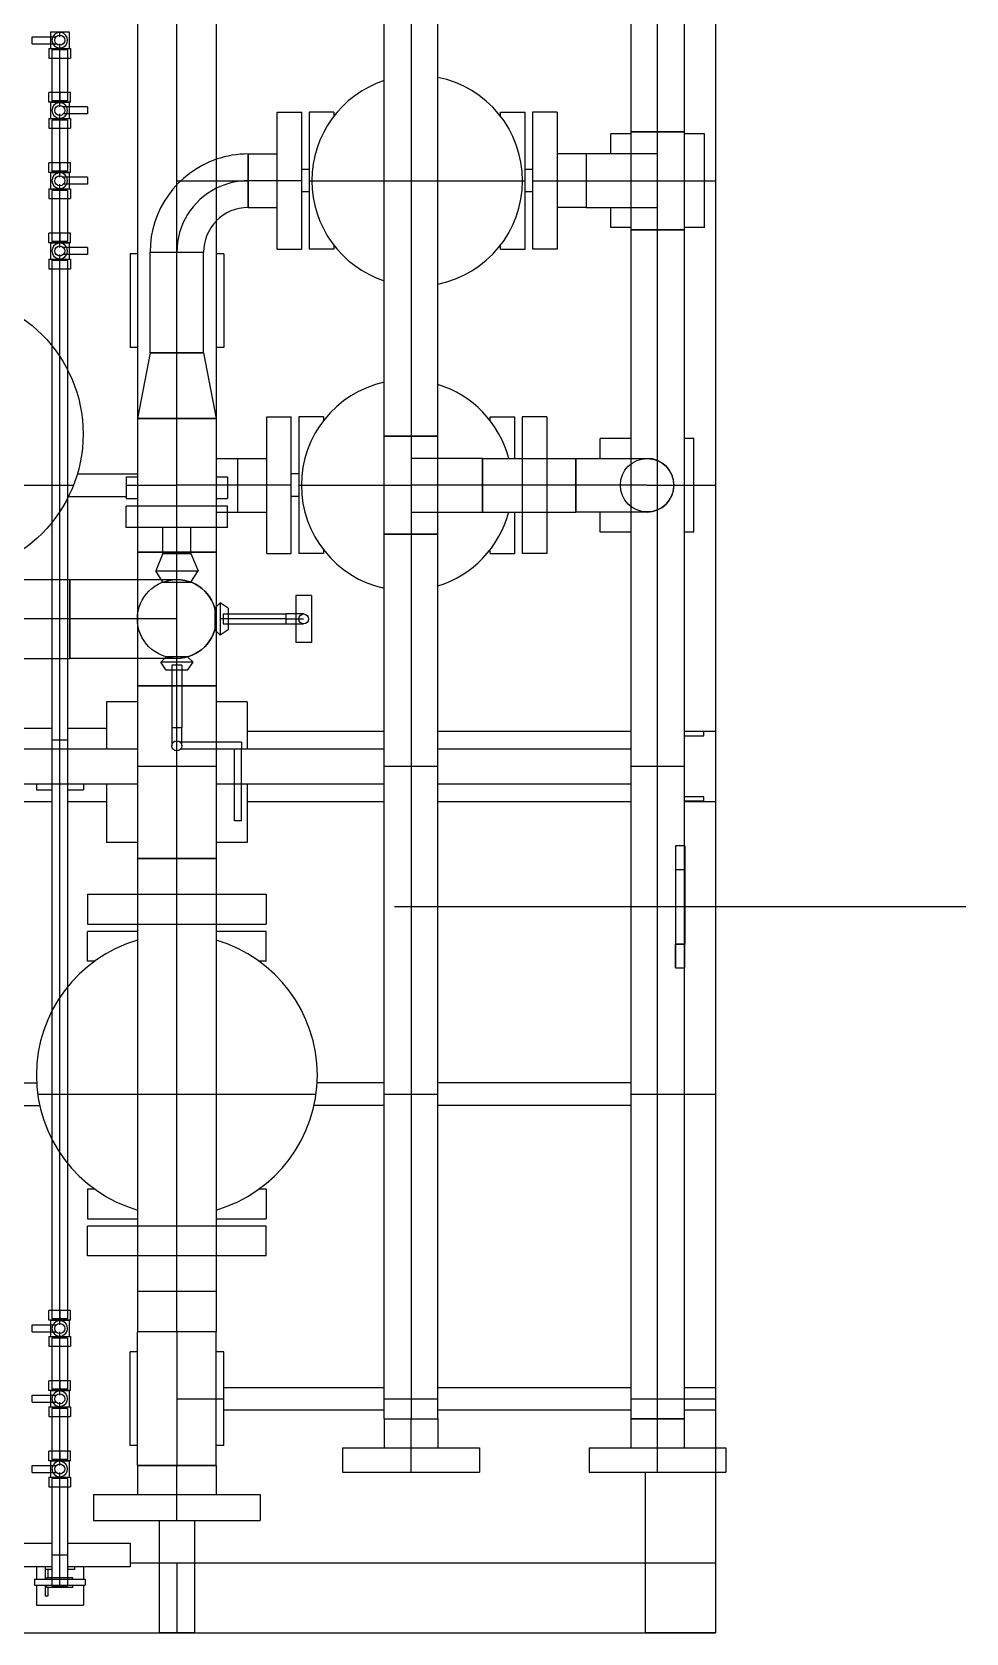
# Model space of a CAD drawing. Header units: inches. Extents: x 295136 to 296247, y 2627183 to 2627409.
# Drawn here: x 295232.843 to 295234.838, y 2627268.832 to 2627272.25 of the extents above; entities that cross this region are included whole.
import ezdxf

# ---------------------------------------------------------------- set-up
doc = ezdxf.new("R2010")
doc.units = ezdxf.units.IN
doc.header["$MEASUREMENT"] = 0
doc.layers.add('EQUIPMENT LAYOUT-EMBED 1_DWG$0$DwgTemplate', color=7, linetype='Continuous')
doc.layers.add('Layout', color=6, linetype='Continuous')

# ---------------------------------------------------------------- blocks, each defined once
blk = doc.blocks.new('A$C55974CAD')
at = {"layer": 'EQUIPMENT LAYOUT-EMBED 1_DWG$0$DwgTemplate', "color": 1, "lineweight": 25}
for p, q in [((38.1, 16.8), (38.1, 14)), ((39.9125, 16.0928), (39.9125, 15.2341)), ((39.9875, 16.0928), (39.9875, 15.2341)), ((39.226, 15.5658), (39.226, 15.4429)), ((39.274, 15.5658), (39.274, 15.4495)), ((39.875, 15.5), (39.875, 15.4167)), ((39.875, 15.3833), (39.875, 15.3)), ((40.526, 15.3812), (40.526, 15.2579)), ((40.574, 15.3623), (40.574, 15.2341)), ((38.25, 15.25), (38.25, 14)), ((38.1, 15.1125), (38.1, 15.1875)), ((38.3399, 15.1875), (38.1, 15.1875)), ((38.3399, 15.1125), (38.1, 15.1125)), ((38.576, 15.05), (38.576, 14.7071)), ((38.624, 15.05), (38.624, 14.7071)), ((39.9125, 15.0658), (39.9125, 14.7071)), ((39.9875, 15.0658), (39.9875, 14.7071)), ((40.526, 15.0199), (40.526, 15.0199)), ((40.574, 15.0199), (40.574, 15.0199)), ((39.875, 15), (39.875, 14.7071)), ((40.025, 15), (40.025, 14.7071)), ((40.526, 14.8896), (40.526, 14.9056)), ((40.574, 14.8896), (40.574, 14.9056)), ((41.176, 14.8673), (41.176, 14.8833)), ((41.224, 14.8673), (41.224, 14.8833)), ((39.226, 14.7071), (39.226, 14.8571)), ((39.274, 14.7071), (39.274, 14.8504)), ((39.65, 14.5928), (39.65, 14.685)), ((38.576, 14.5928), (38.576, 14.1807)), ((38.624, 14.5928), (38.624, 14.1807)), ((39.226, 14.1807), (39.226, 14.5928)), ((39.274, 14.1807), (39.274, 14.5928)), ((39.65, 14.1807), (39.65, 14.5928)), ((39.875, 14.5928), (39.875, 14.1807)), ((39.9125, 14.5928), (39.9125, 14.1807)), ((39.9875, 14.5928), (39.9875, 14.1807)), ((40.025, 14.5928), (40.025, 14.1807)), ((41.176, 14.3903), (41.176, 14.4063)), ((41.224, 14.3903), (41.224, 14.4063)), ((38.1, 14), (38.1, 14.15)), ((38.4429, 14.15), (38.1, 14.15)), ((39.65, 14.065), (39.65, 14.1807)), ((41.0954, 14.15), (41.0953, 14.15)), ((38.576, 14.0664), (38.576, 14)), ((38.624, 14.0664), (38.624, 14)), ((39.65, 13.465), (39.65, 14.065)), ((39.875, 14.0664), (39.875, 14)), ((39.876, 14.0664), (39.876, 14.025)), ((39.885, 14.025), (39.885, 14.0664)), ((40.015, 14.0664), (40.015, 14.025)), ((40.024, 14.025), (40.024, 14.0664)), ((40.025, 14.0664), (40.025, 14)), ((39.876, 14.025), (39.885, 14.025)), ((40.015, 14.025), (40.024, 14.025)), ((38.25, 14), (38.1, 14)), ((38.4429, 14), (38.1, 14)), ((47.7, 14), (38.4953, 14)), ((38.624, 14), (38.576, 14)), ((40.025, 14), (39.875, 14))]:
    blk.add_line(p, q, dxfattribs=at)
at = {"layer": 'EQUIPMENT LAYOUT-EMBED 1_DWG$0$DwgTemplate', "color": 7, "lineweight": 25}
for p, q in [((40.1804, 16.0928), (40.1804, 15.3786)), ((40.2645, 15.3786), (40.2645, 16.0928)), ((40.3486, 16.0928), (40.3486, 15.3786)), ((38.2017, 15.4539), (38.2017, 15.4)), ((38.2145, 15.4539), (38.2017, 15.4539)), ((38.2145, 15.4539), (38.2145, 15.4)), ((38.4425, 15.459), (38.4575, 15.459)), ((38.4425, 15.459), (38.4425, 15.4076)), ((38.4575, 15.459), (38.4575, 15.4076)), ((38.5925, 15.459), (38.6075, 15.459)), ((38.5925, 15.459), (38.5925, 15.4076)), ((38.6075, 15.459), (38.6075, 15.4076)), ((38.7425, 15.459), (38.7575, 15.459)), ((38.7425, 15.459), (38.7425, 15.4076)), ((38.7575, 15.459), (38.7575, 15.4076)), ((41.4925, 15.459), (41.5075, 15.459)), ((41.4925, 15.459), (41.4925, 15.4076)), ((41.5075, 15.459), (41.5075, 15.4076)), ((38.1968, 15.4), (38.1968, 15.4278)), ((38.1968, 15.4278), (38.2017, 15.4278)), ((38.2, 15.3833), (38.2, 15.4167)), ((38.2175, 15.4167), (38.2, 15.4167)), ((38.2145, 15.4278), (38.2175, 15.4278)), ((38.2175, 15.4), (38.2175, 15.4278)), ((38.4119, 15.4167), (38.2175, 15.4167)), ((38.4119, 15.423), (38.4119, 15.4)), ((38.4325, 15.423), (38.4119, 15.423)), ((38.4294, 15.4167), (38.4119, 15.4167)), ((38.4294, 15.3833), (38.4294, 15.4167)), ((38.4325, 15.423), (38.4325, 15.4)), ((38.4425, 15.4198), (38.4325, 15.4198)), ((38.4575, 15.4198), (38.4425, 15.4198)), ((38.4675, 15.4198), (38.4575, 15.4198)), ((38.4675, 15.4), (38.4675, 15.423)), ((38.4675, 15.423), (38.4881, 15.423)), ((38.4675, 15.4198), (38.4675, 15.4)), ((38.4706, 15.3833), (38.4706, 15.4167)), ((38.4881, 15.4167), (38.4706, 15.4167)), ((38.4881, 15.4), (38.4881, 15.423)), ((38.5619, 15.4167), (38.4881, 15.4167)), ((38.5619, 15.423), (38.5619, 15.4)), ((38.5825, 15.423), (38.5619, 15.423)), ((38.5794, 15.4167), (38.5619, 15.4167)), ((38.5794, 15.3833), (38.5794, 15.4167)), ((38.5825, 15.423), (38.5825, 15.4)), ((38.5925, 15.4198), (38.5825, 15.4198)), ((38.6075, 15.4198), (38.5925, 15.4198)), ((38.6175, 15.4198), (38.6075, 15.4198)), ((38.6175, 15.4), (38.6175, 15.423)), ((38.6175, 15.423), (38.6381, 15.423)), ((38.6175, 15.4198), (38.6175, 15.4)), ((38.6206, 15.3833), (38.6206, 15.4167)), ((38.6381, 15.4167), (38.6206, 15.4167)), ((38.6381, 15.4), (38.6381, 15.423)), ((38.7119, 15.4167), (38.6381, 15.4167)), ((38.7119, 15.423), (38.7119, 15.4)), ((38.7325, 15.423), (38.7119, 15.423)), ((38.7294, 15.4167), (38.7119, 15.4167)), ((38.7294, 15.3833), (38.7294, 15.4167)), ((38.7325, 15.423), (38.7325, 15.4)), ((38.7425, 15.4198), (38.7325, 15.4198)), ((38.7575, 15.4198), (38.7425, 15.4198)), ((38.7675, 15.4198), (38.7575, 15.4198)), ((38.7675, 15.4), (38.7675, 15.423)), ((38.7675, 15.423), (38.7881, 15.423)), ((38.7675, 15.4198), (38.7675, 15.4)), ((38.7706, 15.3833), (38.7706, 15.4167)), ((38.7881, 15.4167), (38.7706, 15.4167)), ((38.7881, 15.4), (38.7881, 15.423)), ((39.1534, 15.4167), (38.7881, 15.4167)), ((39.4282, 15.4167), (39.1534, 15.4167)), ((39.9125, 15.4167), (39.4282, 15.4167)), ((39.9875, 15.4167), (39.9125, 15.4167)), ((40.1804, 15.4167), (39.9875, 15.4167)), ((40.3486, 15.4167), (40.1804, 15.4167)), ((40.4706, 15.4167), (40.3486, 15.4167)), ((40.8478, 15.4167), (40.4706, 15.4167)), ((41.0119, 15.4167), (40.8478, 15.4167)), ((41.0119, 15.423), (41.0119, 15.4)), ((41.0325, 15.423), (41.0119, 15.423)), ((41.0294, 15.4167), (41.0119, 15.4167)), ((41.0294, 15.3833), (41.0294, 15.4167)), ((41.0325, 15.423), (41.0325, 15.4)), ((41.0675, 15.4198), (41.0325, 15.4198)), ((41.0675, 15.4), (41.0675, 15.423)), ((41.0675, 15.423), (41.0881, 15.423)), ((41.0675, 15.4198), (41.0675, 15.4)), ((41.0706, 15.3833), (41.0706, 15.4167)), ((41.0881, 15.4167), (41.0706, 15.4167)), ((41.0881, 15.4), (41.0881, 15.423)), ((41.1619, 15.4167), (41.0881, 15.4167)), ((41.1619, 15.423), (41.1619, 15.4)), ((41.1825, 15.423), (41.1619, 15.423)), ((41.1794, 15.4167), (41.1619, 15.4167)), ((41.1794, 15.3833), (41.1794, 15.4167)), ((41.1825, 15.423), (41.1825, 15.4)), ((41.2175, 15.4198), (41.1825, 15.4198)), ((41.2175, 15.4), (41.2175, 15.423)), ((41.2175, 15.423), (41.2381, 15.423)), ((41.2175, 15.4198), (41.2175, 15.4)), ((41.2206, 15.3833), (41.2206, 15.4167)), ((41.2381, 15.4167), (41.2206, 15.4167)), ((41.2381, 15.4), (41.2381, 15.423)), ((41.3119, 15.4167), (41.2381, 15.4167)), ((41.3119, 15.423), (41.3119, 15.4)), ((41.3325, 15.423), (41.3119, 15.423)), ((41.3294, 15.4167), (41.3119, 15.4167)), ((41.3294, 15.3833), (41.3294, 15.4167)), ((41.3325, 15.423), (41.3325, 15.4)), ((41.3675, 15.4198), (41.3325, 15.4198)), ((41.3675, 15.4), (41.3675, 15.423)), ((41.3675, 15.423), (41.3881, 15.423)), ((41.3675, 15.4198), (41.3675, 15.4)), ((41.3706, 15.3833), (41.3706, 15.4167)), ((41.3881, 15.4167), (41.3706, 15.4167)), ((41.3881, 15.4), (41.3881, 15.423)), ((41.4619, 15.4167), (41.3881, 15.4167)), ((41.4619, 15.423), (41.4619, 15.4)), ((41.4825, 15.423), (41.4619, 15.423)), ((41.4794, 15.4167), (41.4619, 15.4167)), ((41.4794, 15.3833), (41.4794, 15.4167)), ((41.4825, 15.423), (41.4825, 15.4)), ((41.4925, 15.4198), (41.4825, 15.4198)), ((41.5075, 15.4198), (41.4925, 15.4198)), ((41.5175, 15.4198), (41.5075, 15.4198)), ((41.5175, 15.4198), (41.5175, 15.4)), ((38.1968, 15.3722), (38.1968, 15.4)), ((38.2017, 15.4), (38.2, 15.4)), ((38.2, 15.4), (38.2175, 15.4)), ((38.2175, 15.3833), (38.2, 15.3833)), ((38.2017, 15.4), (38.2017, 15.346)), ((38.2145, 15.4), (38.2145, 15.346)), ((38.2175, 15.3722), (38.2175, 15.4)), ((38.2175, 15.4), (38.4119, 15.4)), ((38.4119, 15.3833), (38.2175, 15.3833)), ((38.4119, 15.4), (38.4294, 15.4)), ((38.4119, 15.4), (38.4294, 15.4)), ((38.4119, 15.4), (38.4119, 15.377)), ((38.4294, 15.3833), (38.4119, 15.3833)), ((38.4294, 15.4), (38.4325, 15.4)), ((38.4325, 15.4), (38.4393, 15.4)), ((38.4325, 15.4), (38.4325, 15.377)), ((38.4675, 15.3802), (38.4325, 15.3802)), ((38.4393, 15.4), (38.4425, 15.4)), ((38.4575, 15.4), (38.4607, 15.4)), ((38.4607, 15.4), (38.4675, 15.4)), ((38.4706, 15.4), (38.4675, 15.4)), ((38.4675, 15.4), (38.4675, 15.4)), ((38.4675, 15.4), (38.4675, 15.3802)), ((38.4675, 15.377), (38.4675, 15.4)), ((38.4706, 15.4), (38.4881, 15.4)), ((38.4881, 15.4), (38.4706, 15.4)), ((38.4881, 15.3833), (38.4706, 15.3833)), ((38.4881, 15.4), (38.5619, 15.4)), ((38.4881, 15.377), (38.4881, 15.4)), ((38.5619, 15.3833), (38.4881, 15.3833)), ((38.5619, 15.4), (38.5794, 15.4)), ((38.5619, 15.4), (38.5619, 15.377)), ((38.5619, 15.4), (38.5794, 15.4)), ((38.5794, 15.3833), (38.5619, 15.3833)), ((38.5794, 15.4), (38.5825, 15.4)), ((38.5825, 15.4), (38.5893, 15.4)), ((38.5825, 15.4), (38.5825, 15.377)), ((38.6175, 15.3802), (38.5825, 15.3802)), ((38.5893, 15.4), (38.5925, 15.4)), ((38.6075, 15.4), (38.6107, 15.4)), ((38.6107, 15.4), (38.6175, 15.4)), ((38.6175, 15.4), (38.6175, 15.4)), ((38.6206, 15.4), (38.6175, 15.4)), ((38.6175, 15.4), (38.6175, 15.3802)), ((38.6175, 15.377), (38.6175, 15.4)), ((38.6381, 15.4), (38.6206, 15.4)), ((38.6206, 15.4), (38.6381, 15.4)), ((38.6381, 15.3833), (38.6206, 15.3833)), ((38.6381, 15.377), (38.6381, 15.4)), ((38.6381, 15.4), (38.7119, 15.4)), ((38.7119, 15.3833), (38.6381, 15.3833)), ((38.7119, 15.4), (38.7294, 15.4)), ((38.7119, 15.4), (38.7119, 15.377)), ((38.7119, 15.4), (38.7294, 15.4)), ((38.7294, 15.3833), (38.7119, 15.3833)), ((38.7294, 15.4), (38.7325, 15.4)), ((38.7325, 15.4), (38.7393, 15.4)), ((38.7325, 15.4), (38.7325, 15.377)), ((38.7675, 15.3802), (38.7325, 15.3802)), ((38.7393, 15.4), (38.7425, 15.4)), ((38.7575, 15.4), (38.7607, 15.4)), ((38.7607, 15.4), (38.7675, 15.4)), ((38.7706, 15.4), (38.7675, 15.4)), ((38.7675, 15.4), (38.7675, 15.4)), ((38.7675, 15.4), (38.7675, 15.3802)), ((38.7675, 15.377), (38.7675, 15.4)), ((38.7881, 15.4), (38.7706, 15.4)), ((38.7706, 15.4), (38.7881, 15.4)), ((38.7881, 15.3833), (38.7706, 15.3833)), ((38.7881, 15.377), (38.7881, 15.4)), ((38.7881, 15.4), (39.125, 15.4)), ((39.1022, 15.3833), (38.7881, 15.3833)), ((39.4794, 15.3833), (39.1022, 15.3833)), ((39.125, 15.4), (39.4566, 15.4)), ((39.4566, 15.4), (39.9125, 15.4)), ((39.9125, 15.3833), (39.4794, 15.3833)), ((39.9125, 15.4), (39.9875, 15.4)), ((39.9875, 15.3833), (39.9125, 15.3833)), ((39.9875, 15.4), (40.1804, 15.4)), ((40.1804, 15.3833), (39.9875, 15.3833)), ((40.1804, 15.4), (40.3486, 15.4)), ((40.3486, 15.3833), (40.1804, 15.3833)), ((40.3486, 15.4), (40.4934, 15.4)), ((40.5218, 15.3833), (40.3486, 15.3833)), ((40.4934, 15.4), (40.825, 15.4)), ((40.7966, 15.3833), (40.5218, 15.3833)), ((41.0119, 15.3833), (40.7966, 15.3833)), ((40.825, 15.4), (41.0119, 15.4)), ((41.0119, 15.4), (41.0294, 15.4)), ((41.0119, 15.4), (41.0119, 15.377)), ((41.0119, 15.4), (41.0294, 15.4)), ((41.0294, 15.3833), (41.0119, 15.3833)), ((41.0294, 15.4), (41.0325, 15.4)), ((41.0325, 15.4), (41.0393, 15.4)), ((41.0325, 15.4), (41.0325, 15.377)), ((41.0425, 15.3802), (41.0325, 15.3802)), ((41.0393, 15.4), (41.0425, 15.4)), ((41.0425, 15.341), (41.0425, 15.3924)), ((41.0575, 15.3802), (41.0425, 15.3802)), ((41.0575, 15.4), (41.0607, 15.4)), ((41.0575, 15.341), (41.0575, 15.3924)), ((41.0675, 15.3802), (41.0575, 15.3802)), ((41.0607, 15.4), (41.0675, 15.4)), ((41.0706, 15.4), (41.0675, 15.4)), ((41.0675, 15.4), (41.0675, 15.4)), ((41.0675, 15.4), (41.0675, 15.3802)), ((41.0675, 15.377), (41.0675, 15.4)), ((41.0881, 15.4), (41.0706, 15.4)), ((41.0706, 15.4), (41.0881, 15.4)), ((41.0881, 15.3833), (41.0706, 15.3833)), ((41.0881, 15.377), (41.0881, 15.4)), ((41.0881, 15.4), (41.1619, 15.4)), ((41.1619, 15.3833), (41.0881, 15.3833)), ((41.1619, 15.4), (41.1794, 15.4)), ((41.1619, 15.4), (41.1794, 15.4)), ((41.1619, 15.4), (41.1619, 15.377)), ((41.1794, 15.3833), (41.1619, 15.3833)), ((41.1794, 15.4), (41.1825, 15.4)), ((41.1825, 15.4), (41.1893, 15.4)), ((41.1825, 15.4), (41.1825, 15.377)), ((41.1925, 15.3802), (41.1825, 15.3802)), ((41.1893, 15.4), (41.1925, 15.4)), ((41.1925, 15.341), (41.1925, 15.3924)), ((41.2075, 15.3802), (41.1925, 15.3802)), ((41.2075, 15.4), (41.2107, 15.4)), ((41.2075, 15.341), (41.2075, 15.3924)), ((41.2175, 15.3802), (41.2075, 15.3802)), ((41.2107, 15.4), (41.2175, 15.4)), ((41.2206, 15.4), (41.2175, 15.4)), ((41.2175, 15.4), (41.2175, 15.4)), ((41.2175, 15.4), (41.2175, 15.3802)), ((41.2175, 15.377), (41.2175, 15.4)), ((41.2206, 15.4), (41.2381, 15.4)), ((41.2381, 15.4), (41.2206, 15.4)), ((41.2381, 15.3833), (41.2206, 15.3833)), ((41.2381, 15.4), (41.3119, 15.4)), ((41.2381, 15.377), (41.2381, 15.4)), ((41.3119, 15.3833), (41.2381, 15.3833)), ((41.3119, 15.4), (41.3294, 15.4)), ((41.3119, 15.4), (41.3294, 15.4)), ((41.3119, 15.4), (41.3119, 15.377)), ((41.3294, 15.3833), (41.3119, 15.3833)), ((41.3294, 15.4), (41.3325, 15.4)), ((41.3325, 15.4), (41.3393, 15.4)), ((41.3325, 15.4), (41.3325, 15.377)), ((41.3425, 15.3802), (41.3325, 15.3802)), ((41.3393, 15.4), (41.3425, 15.4)), ((41.3425, 15.341), (41.3425, 15.3924)), ((41.3575, 15.3802), (41.3425, 15.3802)), ((41.3575, 15.4), (41.3607, 15.4)), ((41.3575, 15.341), (41.3575, 15.3924)), ((41.3675, 15.3802), (41.3575, 15.3802)), ((41.3607, 15.4), (41.3675, 15.4)), ((41.3675, 15.4), (41.3675, 15.4)), ((41.3706, 15.4), (41.3675, 15.4)), ((41.3675, 15.4), (41.3675, 15.3802)), ((41.3675, 15.377), (41.3675, 15.4)), ((41.3881, 15.4), (41.3706, 15.4)), ((41.3706, 15.4), (41.3881, 15.4)), ((41.3881, 15.3833), (41.3706, 15.3833)), ((41.3881, 15.377), (41.3881, 15.4)), ((41.3881, 15.4), (41.4619, 15.4)), ((41.4619, 15.3833), (41.3881, 15.3833)), ((41.4619, 15.4), (41.4794, 15.4)), ((41.4619, 15.4), (41.4619, 15.377)), ((41.4619, 15.4), (41.4794, 15.4)), ((41.4794, 15.3833), (41.4619, 15.3833)), ((41.4794, 15.4), (41.4825, 15.4)), ((41.4825, 15.4), (41.4893, 15.4)), ((41.4825, 15.4), (41.4825, 15.377)), ((41.5175, 15.3802), (41.4825, 15.3802)), ((41.4893, 15.4), (41.4925, 15.4)), ((41.5075, 15.4), (41.5107, 15.4)), ((41.5107, 15.4), (41.5175, 15.4)), ((41.5175, 15.4), (41.5175, 15.4)), ((41.5175, 15.4), (41.5175, 15.3802)), ((38.1968, 15.3722), (38.2017, 15.3722)), ((38.2145, 15.346), (38.2017, 15.346)), ((38.2145, 15.3722), (38.2175, 15.3722)), ((38.4325, 15.377), (38.4119, 15.377)), ((38.4675, 15.377), (38.4881, 15.377)), ((38.5825, 15.377), (38.5619, 15.377)), ((38.6175, 15.377), (38.6381, 15.377)), ((38.7325, 15.377), (38.7119, 15.377)), ((38.7675, 15.377), (38.7881, 15.377)), ((40.1804, 15.3786), (40.3486, 15.3786)), ((40.1804, 15.2341), (40.1804, 15.3786)), ((40.3486, 15.3786), (40.1804, 15.3786)), ((40.2645, 15.3786), (40.2645, 15.3786)), ((40.2645, 15.3786), (40.2645, 15.3786)), ((40.2645, 15.2341), (40.2645, 15.3786)), ((40.3486, 15.3786), (40.3486, 15.2341)), ((41.0325, 15.377), (41.0119, 15.377)), ((41.0675, 15.377), (41.0881, 15.377)), ((41.1825, 15.377), (41.1619, 15.377)), ((41.2175, 15.377), (41.2381, 15.377)), ((41.3325, 15.377), (41.3119, 15.377)), ((41.3675, 15.377), (41.3881, 15.377)), ((41.4825, 15.377), (41.4619, 15.377)), ((38.3399, 15.3278), (38.3399, 15.15)), ((38.3955, 15.3278), (38.3399, 15.3278)), ((38.3955, 15.3278), (38.3955, 15.15)), ((38.9048, 15.2341), (38.9048, 15.3405)), ((38.9048, 15.3405), (38.9683, 15.3405)), ((38.9683, 15.2341), (38.9683, 15.3405)), ((39.6133, 15.3405), (39.6133, 15.2341)), ((39.6768, 15.3405), (39.6133, 15.3405)), ((39.6768, 15.3405), (39.6768, 15.2341)), ((41.0575, 15.341), (41.0425, 15.341)), ((41.2075, 15.341), (41.1925, 15.341)), ((41.3575, 15.341), (41.3425, 15.341)), ((40.4596, 15.2341), (40.4596, 15.2579)), ((40.4596, 15.2579), (40.5056, 15.2579)), ((40.5056, 15.2341), (40.5056, 15.2579)), ((38.4572, 15.2341), (38.3955, 15.2341)), ((38.4572, 15.0658), (38.4572, 15.2341)), ((38.4572, 15.2341), (38.7427, 15.2341)), ((38.4572, 15.2341), (38.4572, 15.15)), ((38.7427, 15.0658), (38.7427, 15.2341)), ((41.5572, 15.2341), (38.7427, 15.2341)), ((38.7427, 15.0658), (38.7427, 15.2341)), ((38.7427, 15.2341), (38.7427, 15.2341)), ((38.8286, 15.15), (38.8286, 15.2341)), ((38.8286, 15.15), (38.8286, 15.2341)), ((38.9048, 15.15), (38.9048, 15.2341)), ((38.9683, 15.15), (38.9683, 15.2341)), ((39.6133, 15.2341), (39.6133, 15.15)), ((39.6768, 15.2341), (39.6768, 15.15)), ((39.753, 15.2341), (39.753, 15.15)), ((39.753, 15.0658), (39.753, 15.2341)), ((40.1218, 15.0658), (40.1218, 15.2341)), ((40.1218, 15.2341), (40.1218, 15.15)), ((40.1804, 15.15), (40.1804, 15.2341)), ((40.2645, 15.15), (40.2645, 15.2341)), ((40.3486, 15.2341), (40.3486, 15.15)), ((40.4072, 15.0658), (40.4072, 15.2341)), ((40.4072, 15.2341), (40.4072, 15.15)), ((40.4596, 15.15), (40.4596, 15.2341)), ((40.5056, 15.15), (40.5056, 15.2341)), ((40.6927, 15.0658), (40.6927, 15.2341)), ((40.6927, 15.2341), (40.6927, 15.0658)), ((40.8324, 15.2071), (40.6927, 15.2341)), ((40.155, 15.173), (40.1721, 15.1845)), ((40.1721, 15.1155), (40.1721, 15.1845)), ((40.1836, 15.173), (40.1721, 15.1845)), ((40.343, 15.1801), (40.3674, 15.1952)), ((40.343, 15.1801), (40.343, 15.1198)), ((40.3674, 15.1952), (40.3674, 15.1047)), ((40.404, 15.1801), (40.3674, 15.1952)), ((40.404, 15.1801), (40.404, 15.1198)), ((40.404, 15.15), (40.404, 15.1801)), ((40.404, 15.1801), (40.4596, 15.1801)), ((40.8324, 15.0928), (40.8324, 15.2071)), ((40.8324, 15.2071), (40.8324, 15.0928)), ((40.8324, 15.2071), (41.0476, 15.2071)), ((41.0476, 15.2071), (41.0476, 15.0928)), ((41.0476, 15.2071), (41.0476, 15.0928)), ((38.3399, 15.15), (38.4572, 15.15)), ((38.3399, 15.15), (38.3399, 14.9722)), ((38.3955, 15.15), (38.3955, 14.9722)), ((38.4572, 15.15), (38.4573, 15.15)), ((38.7427, 15.15), (38.4572, 15.15)), ((38.4572, 15.15), (38.4572, 15.0658)), ((38.4573, 15.15), (38.4573, 15.15)), ((38.7427, 15.15), (41.5572, 15.15)), ((38.7427, 15.15), (38.7427, 15.15)), ((38.8286, 15.0658), (38.8286, 15.15)), ((38.8286, 15.0658), (38.8286, 15.15)), ((38.9048, 15.0658), (38.9048, 15.15)), ((38.9683, 15.0658), (38.9683, 15.15)), ((39.6133, 15.15), (39.6133, 15.0658)), ((39.6768, 15.15), (39.6768, 15.0658)), ((39.753, 15.15), (39.753, 15.0658)), ((39.9863, 15.027), (39.9863, 15.1424)), ((40.0319, 15.1606), (39.9938, 15.1606)), ((40.0013, 15.0658), (40.0013, 15.1424)), ((40.0319, 15.15), (40.0319, 15.1606)), ((40.0319, 15.15), (40.0319, 15.1606)), ((40.1659, 15.1606), (40.0319, 15.1606)), ((40.0319, 15.1393), (40.0319, 15.15)), ((40.0319, 15.1393), (40.0319, 15.15)), ((40.1218, 15.15), (40.1218, 15.0658)), ((40.155, 15.127), (40.155, 15.173)), ((40.1659, 15.15), (40.1659, 15.1606)), ((40.1659, 15.1393), (40.1659, 15.15)), ((40.1836, 15.127), (40.1836, 15.173)), ((40.404, 15.1198), (40.404, 15.15)), ((40.4072, 15.15), (40.4072, 15.0658)), ((40.4596, 15.0658), (40.4596, 15.15)), ((40.5056, 15.0658), (40.5056, 15.15)), ((40.55, 15.042), (40.55, 15.15)), ((39.9938, 15.1393), (40.0319, 15.1393)), ((40.1659, 15.1393), (40.0319, 15.1393)), ((40.155, 15.127), (40.1721, 15.1155)), ((40.1836, 15.127), (40.1721, 15.1155)), ((40.343, 15.1198), (40.3674, 15.1047)), ((40.404, 15.1198), (40.3674, 15.1047)), ((40.404, 15.1198), (40.4596, 15.1198)), ((40.8324, 15.0928), (40.6927, 15.0658)), ((40.8324, 15.0928), (41.0476, 15.0928)), ((38.4572, 15.0658), (38.3955, 15.0658)), ((38.4572, 15.0658), (38.7427, 15.0658)), ((41.5572, 15.0658), (38.7427, 15.0658)), ((38.7427, 15.0658), (38.7427, 15.0658)), ((38.9048, 14.9595), (38.9048, 15.0658)), ((38.9683, 14.9595), (38.9683, 15.0658)), ((39.6133, 15.0658), (39.6133, 14.9595)), ((39.6768, 15.0658), (39.6768, 14.9595)), ((40.0013, 15.012), (40.0013, 15.0658)), ((40.2383, 15.0658), (40.23, 15.0576)), ((40.299, 15.0576), (40.23, 15.0576)), ((40.2415, 15.0404), (40.23, 15.0576)), ((40.2415, 15.069), (40.2383, 15.0658)), ((40.2875, 15.069), (40.2415, 15.069)), ((40.2875, 15.0404), (40.2415, 15.0404)), ((40.2752, 15.0514), (40.2538, 15.0514)), ((40.2538, 15.0514), (40.2538, 15.0404)), ((40.2538, 15.0404), (40.2538, 14.9174)), ((40.2645, 15.0563), (40.2645, 15.0563)), ((40.2645, 15.0514), (40.2645, 15.0563)), ((40.2645, 15.0404), (40.2645, 15.0514)), ((40.2645, 15.0404), (40.2645, 15.0514)), ((40.2645, 14.9174), (40.2645, 15.0404)), ((40.2752, 15.0514), (40.2752, 15.0404)), ((40.2752, 15.0404), (40.2752, 14.9174)), ((40.2875, 15.069), (40.2907, 15.0658)), ((40.2875, 15.0404), (40.299, 15.0576)), ((40.2907, 15.0658), (40.299, 15.0576)), ((40.4596, 15.042), (40.4596, 15.0658)), ((40.4596, 15.042), (40.5056, 15.042)), ((40.4928, 15.0658), (40.4928, 15.042)), ((40.4928, 15.042), (40.4928, 15.0199)), ((40.5056, 15.042), (40.5056, 15.0658)), ((40.55, 15.0199), (40.55, 15.042)), ((40.6071, 15.0658), (40.6071, 15.0199)), ((39.8338, 15.012), (39.8338, 15.027)), ((39.8338, 15.027), (39.9125, 15.027)), ((39.8338, 15.012), (39.9125, 15.012)), ((39.9125, 15.027), (39.9863, 15.027)), ((39.9125, 15.012), (39.9863, 15.012)), ((39.9875, 15.012), (39.9863, 15.012)), ((40.0013, 15.012), (39.9875, 15.012)), ((40.4928, 15.0199), (40.6071, 15.0199)), ((40.4928, 15.0199), (40.55, 15.0199)), ((40.4928, 15.0199), (40.4928, 14.958)), ((40.55, 15.0199), (40.55, 15.0199)), ((40.55, 14.9056), (40.55, 15.0199)), ((40.55, 15.0199), (40.6071, 15.0199)), ((40.6071, 15.0199), (40.6071, 14.958)), ((38.3955, 14.9722), (38.3399, 14.9722)), ((41.1428, 14.9976), (41.2, 14.9976)), ((41.1428, 14.9976), (41.1428, 14.9357)), ((41.2571, 14.9976), (41.1428, 14.9976)), ((41.2, 14.8833), (41.2, 14.9976)), ((41.2, 14.9976), (41.2571, 14.9976)), ((41.2, 14.9976), (41.2, 14.9976)), ((41.2, 14.9976), (41.2, 14.9976)), ((41.2571, 14.9976), (41.2571, 14.9357)), ((38.9048, 14.9595), (38.9683, 14.9595)), ((39.6768, 14.9595), (39.6133, 14.9595)), ((40.4039, 14.958), (40.55, 14.958)), ((40.4039, 14.958), (40.4039, 14.9056)), ((40.55, 14.958), (40.696, 14.958)), ((40.696, 14.958), (40.696, 14.9056)), ((41.0539, 14.9357), (41.2, 14.9357)), ((41.0539, 14.9357), (41.0539, 14.8833)), ((41.2, 14.9357), (41.346, 14.9357)), ((41.346, 14.9357), (41.346, 14.8833)), ((40.2645, 14.9174), (40.2538, 14.9174)), ((40.2538, 14.9174), (40.2538, 14.8959)), ((40.2752, 14.9174), (40.2538, 14.9174)), ((40.2645, 14.9174), (40.2645, 14.9174)), ((40.2645, 14.9174), (40.2645, 14.9174)), ((40.2645, 14.9174), (40.2645, 14.8959)), ((40.2752, 14.9174), (40.2645, 14.9174)), ((40.2752, 14.8959), (40.2752, 14.9174)), ((40.4039, 14.9056), (40.55, 14.9056)), ((40.55, 14.9056), (40.696, 14.9056)), ((40.2538, 14.8959), (40.2538, 14.8793)), ((40.2645, 14.8959), (40.2645, 14.8793)), ((40.2752, 14.8793), (40.2752, 14.8959)), ((41.0539, 14.8833), (41.2, 14.8833)), ((41.2, 14.8833), (41.346, 14.8833)), ((38.4429, 14.796), (38.4429, 14.65)), ((38.4953, 14.796), (38.4429, 14.796)), ((38.4953, 14.796), (38.4953, 14.65)), ((38.5572, 14.7071), (38.4953, 14.7071)), ((38.5572, 14.7071), (38.5572, 14.65)), ((38.5572, 14.7071), (38.5572, 14.5928)), ((38.5572, 14.7071), (40.4453, 14.7071)), ((40.4453, 14.5928), (40.4453, 14.7071)), ((40.4453, 14.7071), (40.6546, 14.7071)), ((40.4453, 14.7071), (40.4453, 14.5928)), ((40.6546, 14.7071), (40.6546, 14.5928)), ((40.6546, 14.7071), (43.5453, 14.7071)), ((40.6546, 14.5928), (40.6546, 14.7071)), ((38.4429, 14.65), (38.5572, 14.65)), ((38.4429, 14.65), (38.4429, 14.5039)), ((38.4953, 14.65), (38.4953, 14.5039)), ((38.5572, 14.65), (38.5572, 14.5928)), ((40.4453, 14.65), (38.5572, 14.65)), ((40.6546, 14.65), (40.4453, 14.65)), ((40.4453, 14.65), (40.4454, 14.65)), ((40.4454, 14.65), (40.4454, 14.65)), ((40.4928, 14.65), (40.4928, 14.5928)), ((40.55, 14.5928), (40.55, 14.65)), ((40.6071, 14.5928), (40.6071, 14.65)), ((43.5453, 14.65), (40.6546, 14.65)), ((40.6546, 14.65), (40.6546, 14.65)), ((38.5572, 14.5928), (38.4953, 14.5928)), ((38.5572, 14.5928), (40.4453, 14.5928)), ((40.4453, 14.5928), (40.6546, 14.5928)), ((40.4928, 14.5928), (40.4928, 14.4976)), ((40.55, 14.4976), (40.55, 14.5928)), ((40.6071, 14.4976), (40.6071, 14.5928)), ((40.6546, 14.5928), (43.5453, 14.5928)), ((38.4953, 14.5039), (38.4429, 14.5039)), ((40.6071, 14.4976), (40.4928, 14.4976)), ((40.4928, 14.4976), (40.4928, 14.2983)), ((40.4928, 14.4976), (40.55, 14.4976)), ((40.55, 14.2983), (40.55, 14.4976)), ((40.55, 14.4976), (40.55, 14.4976)), ((40.55, 14.4976), (40.55, 14.4976)), ((40.55, 14.4976), (40.6071, 14.4976)), ((40.6071, 14.4976), (40.6071, 14.2983)), ((40.4928, 14.4126), (40.4039, 14.4126)), ((40.4039, 14.3602), (40.4039, 14.4126)), ((40.55, 14.4126), (40.4928, 14.4126)), ((40.6071, 14.4126), (40.55, 14.4126)), ((40.696, 14.4126), (40.6071, 14.4126)), ((40.696, 14.3602), (40.696, 14.4126)), ((41.2, 14.3903), (41.0539, 14.3903)), ((41.0539, 14.3379), (41.0539, 14.3903)), ((41.2, 14.3903), (41.2, 14.276)), ((41.346, 14.3903), (41.2, 14.3903)), ((41.346, 14.3379), (41.346, 14.3903)), ((40.4928, 14.3602), (40.4039, 14.3602)), ((40.55, 14.3602), (40.4928, 14.3602)), ((40.6071, 14.3602), (40.55, 14.3602)), ((40.696, 14.3602), (40.6071, 14.3602)), ((41.2, 14.3379), (41.0539, 14.3379)), ((41.1428, 14.276), (41.1428, 14.3379)), ((41.346, 14.3379), (41.2, 14.3379)), ((41.2571, 14.276), (41.2571, 14.3379)), ((40.4928, 14.2983), (40.6071, 14.2983)), ((40.4928, 14.1807), (40.4928, 14.2983)), ((40.6071, 14.2983), (40.4928, 14.2983)), ((40.55, 14.2983), (40.55, 14.2983)), ((40.55, 14.2983), (40.55, 14.2983)), ((40.55, 14.1807), (40.55, 14.2983)), ((40.6071, 14.2983), (40.6071, 14.1807)), ((38.4429, 14.2696), (38.4429, 14.1236)), ((38.4953, 14.2696), (38.4429, 14.2696)), ((38.4953, 14.2696), (38.4953, 14.1236)), ((41.2, 14.276), (41.1428, 14.276)), ((41.1428, 14.276), (41.1428, 14.1807)), ((41.2, 14.276), (41.1428, 14.276)), ((41.2, 14.276), (41.2, 14.276)), ((41.2, 14.276), (41.2, 14.276)), ((41.2, 14.276), (41.2, 14.1807)), ((41.2571, 14.276), (41.2, 14.276)), ((41.2571, 14.276), (41.2, 14.276)), ((41.2571, 14.1807), (41.2571, 14.276)), ((38.5572, 14.1807), (38.4953, 14.1807)), ((38.5572, 14.1807), (38.5572, 14.1236)), ((38.5572, 14.0664), (38.5572, 14.1807)), ((41.0953, 14.1807), (38.5572, 14.1807)), ((40.4928, 14.1459), (40.4928, 14.1807)), ((40.55, 14.1459), (40.55, 14.1807)), ((40.6071, 14.1807), (40.6071, 14.1459)), ((41.0953, 14.0664), (41.0953, 14.1807)), ((41.0954, 14.1807), (41.0954, 14.0664)), ((41.3046, 14.1807), (41.0954, 14.1807)), ((41.1428, 14.1807), (41.1428, 14.1236)), ((41.2, 14.1807), (41.2, 14.1236)), ((41.2571, 14.1236), (41.2571, 14.1807)), ((41.3046, 14.1807), (41.3046, 14.0664)), ((41.3046, 14.1236), (41.3046, 14.1807)), ((44.1953, 14.1807), (41.3046, 14.1807)), ((38.4429, 14.1236), (38.5572, 14.1236)), ((38.4429, 14.1236), (38.4429, 13.9775)), ((38.4953, 14.1236), (38.4953, 13.9775)), ((38.5572, 14.1236), (38.5572, 14.0664)), ((38.5572, 14.1236), (41.0953, 14.1236)), ((41.0953, 14.1236), (41.0954, 14.1236)), ((41.0954, 14.1236), (41.3046, 14.1236)), ((41.3046, 14.1236), (41.3046, 14.1236)), ((41.3046, 14.1236), (41.3046, 14.1236)), ((41.3046, 14.1236), (44.1953, 14.1236)), ((41.3046, 14.0664), (41.3046, 14.1236)), ((39.57, 14.085), (39.52, 14.085)), ((39.52, 14.085), (39.57, 14.085)), ((39.52, 14.085), (39.52, 14.0664)), ((39.52, 14.085), (39.52, 14.0664)), ((39.57, 14.0664), (39.57, 14.085)), ((39.57, 14.0664), (39.57, 14.085)), ((39.73, 14.085), (39.57, 14.085)), ((39.73, 14.085), (39.57, 14.085)), ((39.57, 14.085), (39.57, 14.0664)), ((39.73, 14.085), (39.73, 14.0664)), ((39.73, 14.085), (39.73, 14.0664)), ((39.78, 14.085), (39.73, 14.085)), ((39.78, 14.085), (39.73, 14.085)), ((39.73, 14.085), (39.73, 14.0664)), ((39.78, 14.0664), (39.78, 14.085)), ((39.78, 14.0664), (39.78, 14.085)), ((38.5572, 14.0664), (38.4953, 14.0664)), ((41.0953, 14.0664), (38.5572, 14.0664)), ((41.3046, 14.0664), (41.0954, 14.0664)), ((44.1953, 14.0664), (41.3046, 14.0664)), ((38.4953, 13.9775), (38.4429, 13.9775))]:
    blk.add_line(p, q, dxfattribs=at)
at = {"layer": 'EQUIPMENT LAYOUT-EMBED 1_DWG$0$DwgTemplate', "color": 9, "lineweight": 25}
for p, q in [((40.55, 15.65), (40.55, 15.3706)), ((39.25, 15.4472), (39.25, 15.15)), ((40.55, 15.2579), (40.55, 15.15)), ((38.25, 15.15), (38.1, 15.15)), ((38.6, 15.15), (38.6, 15.05)), ((39.25, 15.15), (39.25, 14.8528)), ((41.2, 15.15), (41.2, 14.9976)), ((40.55, 14.8896), (40.55, 14.65)), ((41.2, 14.8673), (41.2, 14.4063)), ((38.6, 14.7071), (38.6, 14.5928)), ((39.25, 14.7071), (39.25, 14.5928)), ((38.6, 14.1807), (38.6, 14)), ((39.25, 14.1807), (39.25, 14)), ((40.55, 14.1459), (40.55, 14)), ((41.2, 14.1236), (41.2, 14)), ((38.4953, 14), (38.4429, 14))]:
    blk.add_line(p, q, dxfattribs=at)
at = {"layer": 'EQUIPMENT LAYOUT-EMBED 1_DWG$0$DwgTemplate', "color": 3, "lineweight": 25}
for p, q in [((38.2415, 15.4167), (38.2415, 15.55)), ((38.2915, 15.55), (38.2915, 15.4167)), ((40.0315, 15.5), (40.0315, 15.4167)), ((38.2017, 15.4495), (38.1595, 15.4495)), ((38.1595, 15.4495), (38.1595, 15.3495)), ((38.2415, 15.4495), (38.2145, 15.4495)), ((39.8995, 15.4495), (39.8995, 15.4167)), ((39.9125, 15.4495), (39.8995, 15.4495)), ((38.1785, 15.4255), (38.1785, 15.4315)), ((38.2017, 15.4315), (38.1785, 15.4315)), ((38.1968, 15.4255), (38.1785, 15.4255)), ((38.2355, 15.4315), (38.2145, 15.4315)), ((38.2355, 15.4255), (38.2175, 15.4255)), ((38.2355, 15.4167), (38.2355, 15.4315)), ((38.2355, 15.4255), (38.2355, 15.4315)), ((38.2415, 15.4315), (38.2355, 15.4315)), ((38.2415, 15.4167), (38.2415, 15.4315)), ((38.2665, 15.4167), (38.2665, 15.3833)), ((40.0065, 15.4167), (40.0065, 15.3833)), ((38.2355, 15.3685), (38.2355, 15.3833)), ((38.2415, 15.3685), (38.2415, 15.3833)), ((38.2415, 15.25), (38.2415, 15.3833)), ((38.2915, 15.3833), (38.2915, 15.25)), ((39.8995, 15.3833), (39.8995, 15.3495)), ((40.0315, 15.3833), (40.0315, 15.3)), ((38.2017, 15.3495), (38.1595, 15.3495)), ((38.2415, 15.3495), (38.2145, 15.3495)), ((38.2415, 15.3685), (38.2355, 15.3685)), ((39.9125, 15.3495), (39.8995, 15.3495)), ((39.7874, 15.2341), (39.7874, 15.3)), ((39.9125, 15.3), (39.7874, 15.3)), ((40.0874, 15.3), (39.9875, 15.3)), ((40.0874, 15.2341), (40.0874, 15.3)), ((38.2915, 15.25), (38.2415, 15.25)), ((38.5, 15.25), (38.7, 15.25)), ((38.5, 15.2341), (38.5, 15.25)), ((38.7, 15.2341), (38.7, 15.25)), ((40.844, 15.2341), (40.844, 15.25)), ((41.044, 15.25), (40.844, 15.25)), ((41.044, 15.2341), (41.044, 15.25)), ((39.95, 15.2341), (39.95, 15.0658)), ((38.5, 15.05), (38.5, 15.0658)), ((38.5, 15.05), (38.7, 15.05)), ((38.7, 15.05), (38.7, 15.0658)), ((39.7874, 15), (39.7874, 15.0658)), ((40.0874, 15), (40.0874, 15.0658)), ((40.844, 15.05), (40.844, 15.0658)), ((41.044, 15.05), (40.844, 15.05)), ((41.044, 15.05), (41.044, 15.0658)), ((39.9125, 15), (39.7874, 15)), ((40.0874, 15), (39.9875, 15)), ((39.95, 14.7071), (39.95, 14.5928)), ((40.45, 14.2459), (40.4928, 14.2459)), ((40.45, 14.1807), (40.45, 14.2459)), ((40.6071, 14.2459), (40.65, 14.2459)), ((40.65, 14.1807), (40.65, 14.2459)), ((41.1, 14.2236), (41.1428, 14.2236)), ((41.1, 14.1807), (41.1, 14.2236)), ((41.2571, 14.2236), (41.3, 14.2236)), ((41.3, 14.1807), (41.3, 14.2236)), ((39.95, 14.1807), (39.95, 14.0664)), ((40.45, 14.0459), (40.45, 14.0664)), ((40.45, 14.0459), (40.65, 14.0459)), ((40.65, 14.0459), (40.65, 14.0664)), ((41.1, 14.0236), (41.1, 14.0664)), ((41.3, 14.0236), (41.3, 14.0664)), ((41.1, 14.0236), (41.3, 14.0236))]:
    blk.add_line(p, q, dxfattribs=at)
at = {"layer": 'EQUIPMENT LAYOUT-EMBED 1_DWG$0$DwgTemplate', "color": 5, "lineweight": 25}
for p, q in [((38.9843, 15.3405), (38.9843, 15.2341)), ((39.0478, 15.3405), (38.9843, 15.3405)), ((39.0478, 15.3405), (39.0478, 15.3259)), ((39.5338, 15.3259), (39.5338, 15.3405)), ((39.5338, 15.3405), (39.5973, 15.3405)), ((39.5973, 15.2341), (39.5973, 15.3405)), ((40.5216, 15.2579), (40.5216, 15.2341)), ((40.5676, 15.2579), (40.5216, 15.2579)), ((40.5676, 15.2579), (40.5676, 15.2341)), ((38.9843, 15.0658), (38.9843, 14.9595)), ((39.5973, 14.9595), (39.5973, 15.0658)), ((40.5216, 15.0658), (40.5216, 15.042)), ((40.5676, 15.042), (40.5216, 15.042)), ((40.5676, 15.0658), (40.5676, 15.042)), ((39.0478, 14.9741), (39.0478, 14.9595)), ((39.5338, 14.9595), (39.5338, 14.9741)), ((39.0478, 14.9595), (38.9843, 14.9595)), ((39.5338, 14.9595), (39.5973, 14.9595)), ((40.2645, 14.8959), (40.2145, 14.8959)), ((40.2145, 14.8626), (40.2145, 14.8959)), ((40.3145, 14.8959), (40.2645, 14.8959)), ((40.3145, 14.8626), (40.3145, 14.8959)), ((40.55, 14.8896), (40.4039, 14.8896)), ((40.4039, 14.8372), (40.4039, 14.8896)), ((40.696, 14.8896), (40.55, 14.8896)), ((40.696, 14.8372), (40.696, 14.8896)), ((41.2, 14.8673), (41.0539, 14.8673)), ((41.0539, 14.8149), (41.0539, 14.8673)), ((41.346, 14.8673), (41.2, 14.8673)), ((41.346, 14.8149), (41.346, 14.8673)), ((40.2645, 14.8626), (40.2145, 14.8626)), ((40.3145, 14.8626), (40.2645, 14.8626)), ((40.4125, 14.8372), (40.4039, 14.8372)), ((40.696, 14.8372), (40.6875, 14.8372)), ((41.0625, 14.8149), (41.0539, 14.8149)), ((41.346, 14.8149), (41.3375, 14.8149)), ((40.4039, 14.481), (40.4125, 14.481)), ((40.4039, 14.481), (40.4039, 14.4286)), ((40.6875, 14.481), (40.696, 14.481)), ((40.696, 14.481), (40.696, 14.4286)), ((41.0539, 14.4587), (41.0625, 14.4587)), ((41.0539, 14.4587), (41.0539, 14.4063)), ((41.3375, 14.4587), (41.346, 14.4587)), ((41.346, 14.4587), (41.346, 14.4063)), ((40.4039, 14.4286), (40.4928, 14.4286)), ((40.6071, 14.4286), (40.696, 14.4286)), ((41.0539, 14.4063), (41.2, 14.4063)), ((41.2, 14.4063), (41.346, 14.4063)), ((39.52, 14.0664), (39.52, 14.065)), ((39.52, 14.0664), (39.52, 14.065)), ((39.52, 14.065), (39.57, 14.065)), ((39.52, 14.065), (39.57, 14.065)), ((39.57, 14.065), (39.57, 14.0664)), ((39.57, 14.065), (39.57, 14.0664)), ((39.57, 14.0664), (39.57, 14.065)), ((39.57, 14.065), (39.73, 14.065)), ((39.73, 14.065), (39.57, 14.065)), ((39.73, 14.0664), (39.73, 14.065)), ((39.73, 14.0664), (39.73, 14.065)), ((39.73, 14.0664), (39.73, 14.065)), ((39.73, 14.065), (39.78, 14.065)), ((39.78, 14.065), (39.73, 14.065)), ((39.78, 14.065), (39.78, 14.0664)), ((39.78, 14.065), (39.78, 14.0664))]:
    blk.add_line(p, q, dxfattribs=at)
blk.add_circle((40.6592, 15.65), 0.3, dxfattribs=at)
at = {"layer": 'EQUIPMENT LAYOUT-EMBED 1_DWG$0$DwgTemplate', "color": 7, "lineweight": 25}
for centre, radius in [((38.45, 15.4), 0.0107), ((38.6, 15.4), 0.0107), ((38.75, 15.4), 0.0107), ((41.05, 15.4), 0.0107), ((41.2, 15.4), 0.0107), ((41.35, 15.4), 0.0107), ((41.5, 15.4), 0.0107), ((40.2645, 15.15), 0.0841), ((39.9938, 15.15), 0.0107), ((40.2645, 14.8793), 0.0107), ((40.55, 14.1459), 0.0571)]:
    blk.add_circle(centre, radius, dxfattribs=at)
at = {"layer": 'EQUIPMENT LAYOUT-EMBED 1_DWG$0$DwgTemplate', "color": 5, "lineweight": 25}
for centre, radius, start, end in [((39.2908, 15.15), 0.3, 16.2876, 163.7124), ((39.2908, 15.15), 0.3, 196.2876, 343.7124), ((40.55, 14.6591), 0.225, 12.3172, 167.6828), ((41.2, 14.6368), 0.225, 18.22, 161.78), ((40.55, 14.6591), 0.225, 197.1381, 255.2857), ((40.55, 14.6591), 0.225, 284.7143, 342.8619), ((41.2, 14.6368), 0.225, 191.2642, 270), ((41.2, 14.6368), 0.225, 270, 348.7358)]:
    blk.add_arc(centre, radius, start, end, dxfattribs=at)
at = {"layer": 'EQUIPMENT LAYOUT-EMBED 1_DWG$0$DwgTemplate', "color": 7, "lineweight": 25}
for centre, radius, start, end in [((38.45, 15.4), 0.0166, 116.7952, 63.2048), ((38.45, 15.4), 0.0166, 90, 116.7952), ((38.45, 15.4), 0.0166, 63.2048, 90), ((38.6, 15.4), 0.0166, 116.7952, 63.2048), ((38.6, 15.4), 0.0166, 90, 116.7952), ((38.6, 15.4), 0.0166, 63.2048, 90), ((38.75, 15.4), 0.0166, 116.7952, 63.2048), ((38.75, 15.4), 0.0166, 90, 116.7952), ((38.75, 15.4), 0.0166, 63.2048, 90), ((41.05, 15.4), 0.0166, 90, 243.2048), ((41.05, 15.4), 0.0166, 296.7952, 90), ((41.2, 15.4), 0.0166, 90, 243.2048), ((41.2, 15.4), 0.0166, 296.7952, 90), ((41.35, 15.4), 0.0166, 90, 243.2048), ((41.35, 15.4), 0.0166, 296.7952, 90), ((41.5, 15.4), 0.0166, 116.7952, 63.2048), ((41.5, 15.4), 0.0166, 90, 116.7952), ((41.5, 15.4), 0.0166, 63.2048, 90), ((41.05, 15.4), 0.0166, 243.2048, 296.7952), ((41.2, 15.4), 0.0166, 243.2048, 296.7952), ((41.35, 15.4), 0.0166, 243.2048, 296.7952), ((41.0476, 14.9976), 0.2095, 19.0115, 90), ((40.2645, 15.15), 0.0841, 180, 0), ((41.0476, 14.9976), 0.1524, 26.6101, 90), ((41.0476, 14.9976), 0.0952, 45.78, 90), ((41.0476, 14.9976), 0.0953, 0, 45.78), ((41.0476, 14.9976), 0.1524, 0, 26.6101), ((41.0476, 14.9976), 0.2096, 0, 19.0115), ((40.55, 14.1459), 0.0572, 180, 0)]:
    blk.add_arc(centre, radius, start, end, dxfattribs=at)

msp = doc.modelspace()

# ---------------------------------------------------------------- block references
at = {"layer": 'Layout', "rotation": 90}
msp.add_blockref('A$C55974CAD', (295248.3027, 2627230.7321), dxfattribs=at)

doc.saveas('drawing.dxf')
